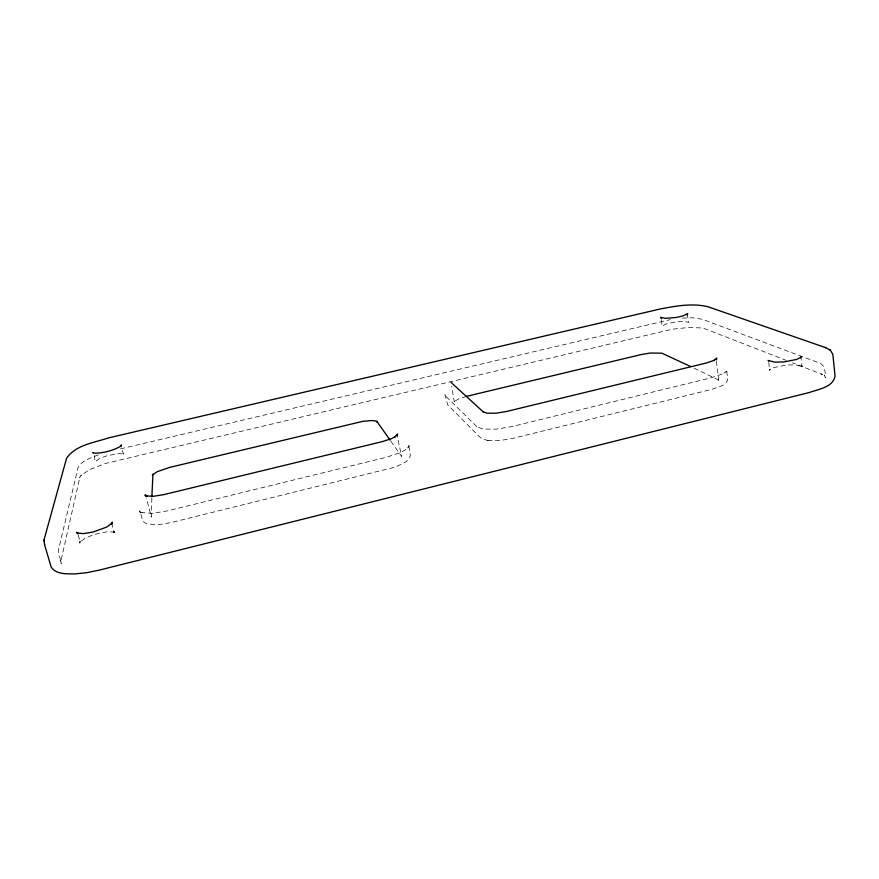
<?xml version="1.0" encoding="UTF-8"?>
<svg xmlns="http://www.w3.org/2000/svg" width="879" height="879" viewBox="0 0 879 879"><rect width="100%" height="100%" fill="white"/><g stroke="black" fill="none" stroke-linecap="round" stroke-linejoin="round"><path stroke-width="0.66" stroke-dasharray="4.39 3.3" d="M151.858 498.063L151.386 517.138L146.408 498.107M98.448 454.839C91.207 457.904 81.868 460.211 78 467.793L58.3 550.737L61.277 563.78L60.717 560.483L60.706 561.956L79.901 477.044L79.648 477.605L81.318 474.924L80.945 475.363L90.152 469.364L105.623 463.431L672.237 329.218L688.422 327.493L701.321 327.944L705.694 329.032L786.079 360.324M466.419 396.374L458.508 398.934L454.278 401.593L454.948 400.681L454.289 401.934L451.685 386.244M120.544 448.872L670.139 319.659M682.269 318.11L692.377 317.769L702.321 319.264L818.096 362.522C825.183 364.093 825.172 372.103 825.524 377.772L824.26 375.135L825.095 376.19L821.25 373.949L821.799 374.234L792.462 362.807M487.647 440.39L499.415 440.61L512.435 438.489L711.693 389.386L722.197 385.661L725.746 383.222L727.724 379.992L726.812 371.751L727.394 369.883L725.889 371.993L726.373 371.575L722.967 373.784L723.483 373.564L711.836 377.607L511.314 426.7L496.119 429.183L483.01 429.062L476.89 426.787L477.407 427.216L445.224 395.649L445.565 396.154L444.961 394.583L447.598 404.736L479.967 437.248L483.593 439.423L488.153 440.434M694.146 368.18L719.516 380.53L718.528 378.882L718.747 380.157L716.418 361.28M390.891 441.225L401.67 456.443L396.89 434.666M78.242 535.157L80.286 542.299L79.989 540.97L79.659 543.134L80.56 541.442L80.099 541.969L84.999 538.289L93.844 534.564L107.743 531.652L114.204 532.18L113.534 531.971L115.149 532.938L113.765 531.279L114.171 532.564L111.886 524.269M94.24 455.443L95.24 461.783L99.426 458.596L106.546 455.893L118.204 453.542L123.895 454.047L123.016 453.223L123.379 454.047L121.291 446.642M661.623 320.077L661.854 326.142L666.414 323.802L677.094 321.648L684.104 321.34L688.861 322.384L687.147 314.385M768.872 362.412L769.367 370.29L770.114 369.081L769.235 370.048L774.058 367.499L786.54 365.049L795.506 364.851L802.428 366.576L801.593 365.521L802.055 366.609L801.208 359.335M408.878 446.114L410.372 455.871L408.581 459.486L405.153 462.398L394.759 467.199L170.878 522.642L157.638 524.774L146.738 523.851L143.046 521.467L139.805 510.897L140.651 512.94L139.332 511.347L142.156 512.82L141.53 512.622L152.43 513.358L167.46 510.864L386.529 457.245L400.352 452.608L404.933 450.147L408.241 447.488L407.79 447.938L409.207 445.499L408.878 446.114"/><path stroke-width="1.32" d="M687.235 315.143L687.708 313.517L683.225 315.825L676.171 317.484L665.172 318.363L660.568 317.33L661.447 318.769M716.253 359.929L716.824 358.05L713.902 360.489L714.407 360.269L706.375 362.994L506.524 411.482L496.086 413.207L487.065 413.196L483.208 411.866L483.714 412.306L450.828 382.2M151.891 496.701L152.935 474.155L152.682 474.704M801.066 358.006L801.318 356.654L800.648 357.852L801.571 356.852L796.759 359.412L783.925 361.928L774.784 362.137L768.07 360.445L768.729 361.104M825.106 347.381L830.347 350.128L832.842 354.281L835.05 376.223C832.831 387.43 818.426 389.199 809.471 392.452L99.426 570.075L86.636 572.701L74.946 573.932C66.958 573.756 56.344 574.701 51.191 567.153L44.598 544.826L43.95 540.124L66.562 458.3C75.594 444.884 94.229 442.708 108.48 437.918L659.92 309.045C675.577 306.035 692.125 302.925 707.914 306.727L825.667 347.666M121.214 446.038L121.577 444.862L120.159 446.521C112.578 450.718 103.865 452.938 95.207 453.201L92.745 452.575L93.251 452.938M397.121 435.314L397.583 434.028L394.737 436.951L395.231 436.698L391.32 438.709L382.178 441.654L163.912 494.602L153.309 496.327L146.288 495.91L146.914 496.119L144.991 495.185L146.024 496.141L145.431 494.833L145.716 495.492M152.276 475.165L156.956 471.803L169.559 467.419L362.862 421.327L371.421 420.569L374.817 420.788L377.509 422.041L376.673 421.151L390.166 440.203M466.419 396.374L641.252 354.545L650.207 353.039L661.832 353.182L690.476 366.444M829.732 349.798L830.347 350.128M77.901 533.96L76.462 532.278L78 533.256L77.297 533.048L83.296 533.619L92.998 532.059L106.722 527.048L111.908 523.192L111.424 523.73L112.215 522.104L111.886 524.269M396.89 434.666L397.165 435.995M43.95 540.124L44.06 540.871M44.488 544.068L44.598 544.826"/></g></svg>
